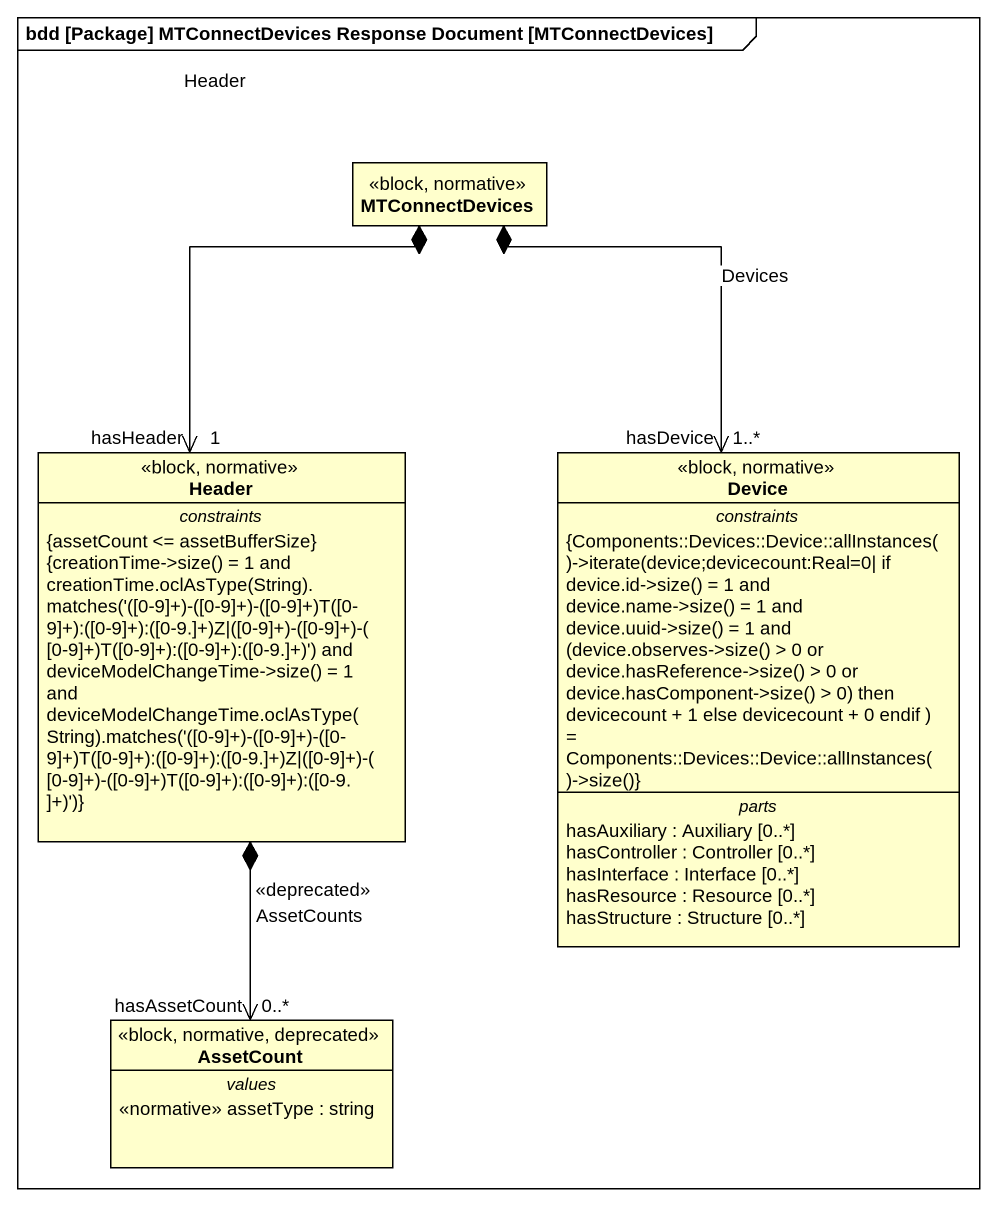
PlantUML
@startuml
mainframe bdd [Package] MTConnectDevices Response Document [MTConnectDevices]
hide circle
hide empty members
class MTConnectDevices <<block, normative>>
class "Header" as Header_ <<block, normative>> {
  -- constraints --
  {assetCount <= assetBufferSize}
  {field} {creationTime->size() = 1 and creationTime.oclAsType(String).matches('([0-9]+)-([0-9]+)-([0-9]+)T([0-9]+):([0-9]+):([0-9.]+)Z|([0-9]+)-([0-9]+)-([0-9]+)T([0-9]+):([0-9]+):([0-9.]+)') and deviceModelChangeTime->size() = 1 and deviceModelChangeTime.oclAsType(String).matches('([0-9]+)-([0-9]+)-([0-9]+)T([0-9]+):([0-9]+):([0-9.]+)Z|([0-9]+)-([0-9]+)-([0-9]+)T([0-9]+):([0-9]+):([0-9.]+)')}
}
class Device <<block, normative>> {
  -- constraints --
  {field} {Components::Devices::Device::allInstances()->iterate(device;devicecount:Real=0| if device.id->size() = 1 and device.name->size() = 1 and device.uuid->size() = 1 and (device.observes->size() > 0 or device.hasReference->size() > 0 or device.hasComponent->size() > 0) then devicecount + 1 else devicecount + 0 endif ) = Components::Devices::Device::allInstances()->size()}
  -- parts --
  hasAuxiliary : Auxiliary [0..*]
  hasController : Controller [0..*]
  hasInterface : Interface [0..*]
  hasResource : Resource [0..*]
  hasStructure : Structure [0..*]
}
class AssetCount <<block, normative, deprecated>> {
  -- values --
  <<normative>> assetType : string
}
MTConnectDevices *--> "hasHeader\n1" Header_ : Header
MTConnectDevices *--> "hasDevice\n1..*" Device : Devices
Header_ *--> "hasAssetCount\n0..*" AssetCount : <<deprecated>>\nAssetCounts
@enduml
